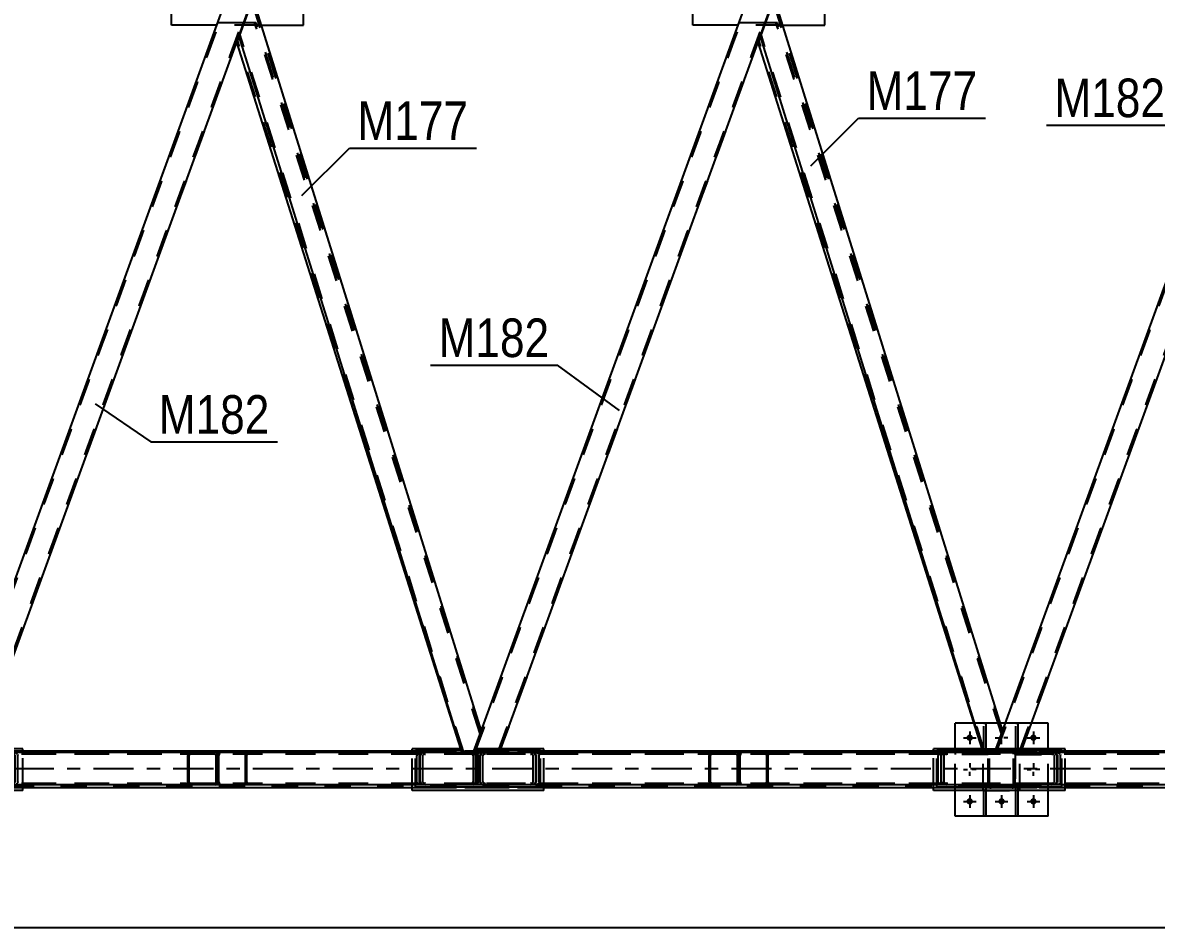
# Model space of a CAD drawing. Header units: millimetres. Extents: x -853 to 336, y -866 to -25.
# Drawn here: x 23.5 to 107.6, y -125.8 to -58.6 of the extents above; entities that cross this region are included whole.
import ezdxf

# ---------------------------------------------------------------- set-up
doc = ezdxf.new("R2010")
doc.units = ezdxf.units.MM
doc.linetypes.add('DXK_LINE_DOT2', pattern=[3.9198, 1.9599, -1.9599])
doc.linetypes.add('DXK_LINE_DOT3', pattern=[5.9187, 2.979, -0.9799, 0.9799, -0.9799])
doc.styles.add('Arial Narrow', font='ARIALN.TTF', dxfattribs={"height": 0.2})

# ---------------------------------------------------------------- blocks, each defined once
blk = doc.blocks.new('Part-570393679-4789 - 4720')
at = {"color": 7, "linetype": 'DXK_LINE_DOT2'}
for p, q in [((99.615, -112.837), (97.16, -112.837)), ((97.16, -112.837), (97.16, -112.982)), ((97.16, -112.982), (99.615, -112.983)), ((97.433, -112.982), (97.433, -112.837)), ((99.615, -112.983), (99.615, -112.837))]:
    blk.add_line(p, q, dxfattribs=at)
blk = doc.blocks.new('Part-570393679-5512 - 4720')
at = {"color": 7, "linetype": 'DXK_LINE_DOT2'}
for p, q in [((76.646, -113.046), (76.661, -112.962)), ((76.646, -115.009), (76.646, -113.046)), ((76.661, -112.962), (76.704, -112.891)), ((76.704, -112.891), (76.769, -112.844)), ((76.753, -113.004), (76.746, -113.046)), ((76.746, -115.009), (76.746, -113.046)), ((76.775, -112.969), (76.753, -113.004)), ((76.769, -112.844), (76.845, -112.827)), ((76.807, -112.945), (76.775, -112.969)), ((76.845, -112.937), (76.807, -112.945)), ((95.166, -112.827), (76.845, -112.827)), ((95.166, -112.937), (76.845, -112.937)), ((78.631, -112.827), (78.707, -112.844)), ((78.669, -112.945), (78.631, -112.937)), ((78.702, -112.969), (78.669, -112.945)), ((78.723, -113.004), (78.702, -112.969)), ((78.707, -112.844), (78.772, -112.891)), ((78.731, -113.046), (78.723, -113.004)), ((78.731, -115.009), (78.731, -113.046)), ((78.772, -112.891), (78.815, -112.962)), ((78.815, -112.962), (78.83, -113.046)), ((78.83, -115.009), (78.83, -113.046)), ((91.74, -112.962), (91.71, -113.046)), ((91.71, -115.009), (91.71, -113.046)), ((91.909, -113.046), (91.924, -113.004)), ((91.909, -115.009), (91.909, -113.046)), ((92.107, -112.827), (91.955, -112.844)), ((92.031, -112.945), (92.107, -112.937)), ((95.166, -115.227), (95.166, -112.827)), ((76.661, -115.093), (76.646, -115.009)), ((76.704, -115.164), (76.661, -115.093)), ((76.769, -115.211), (76.704, -115.164)), ((76.746, -115.009), (76.753, -115.051)), ((76.753, -115.051), (76.775, -115.086)), ((76.845, -115.227), (76.769, -115.211)), ((76.775, -115.086), (76.807, -115.11)), ((76.807, -115.11), (76.845, -115.118)), ((95.166, -115.118), (76.845, -115.118)), ((95.166, -115.227), (76.845, -115.227)), ((78.631, -115.118), (78.669, -115.11)), ((78.707, -115.211), (78.631, -115.227)), ((78.669, -115.11), (78.702, -115.086)), ((78.702, -115.086), (78.723, -115.051)), ((78.772, -115.164), (78.707, -115.211)), ((78.723, -115.051), (78.731, -115.009)), ((78.815, -115.093), (78.772, -115.164)), ((78.83, -115.009), (78.815, -115.093)), ((91.71, -115.009), (91.74, -115.093)), ((91.924, -115.051), (91.909, -115.009)), ((91.955, -115.211), (92.107, -115.227)), ((92.107, -115.118), (92.031, -115.11))]:
    blk.add_line(p, q, dxfattribs=at)
for centre, radius, start, end in [((92.017, -113.21), 0.371, 99.51821, 138.06382), ((92.062, -113.128), 0.186, 99.51821, 138.06382), ((92.017, -114.845), 0.371, 221.93625, 260.48185), ((92.062, -114.927), 0.186, 221.93625, 260.48185)]:
    blk.add_arc(centre, radius, start, end, dxfattribs=at)
blk = doc.blocks.new('Part-570393679-4786 - 4720')
at = {"color": 7, "linetype": 'DXK_LINE_DOT2'}
for p, q in [((99.615, -115.201), (97.16, -115.201)), ((97.16, -115.201), (97.16, -115.346)), ((97.433, -115.346), (97.433, -115.201)), ((99.615, -115.346), (99.615, -115.201)), ((97.16, -115.346), (99.615, -115.346))]:
    blk.add_line(p, q, dxfattribs=at)
blk = doc.blocks.new('Part-570393679-4792 - 4720')
at = {"color": 7, "linetype": 'DXK_LINE_DOT2'}
for p, q in [((97.218, -112.839), (97.218, -110.637)), ((97.218, -110.637), (97.363, -110.637)), ((97.363, -110.637), (97.363, -112.839)), ((97.218, -112.566), (97.363, -112.566)), ((97.363, -112.839), (97.218, -112.839))]:
    blk.add_line(p, q, dxfattribs=at)
blk = doc.blocks.new('Part-570393679-4807 - 4720')
at = {"color": 2, "linetype": 'Continuous'}
for p, q in [((280.318, -112.827), (-39.564, -112.828)), ((280.318, -115.227), (-39.564, -115.228))]:
    blk.add_line(p, q, dxfattribs=at)
at = {"color": 7, "linetype": 'DXK_LINE_DOT2'}
for p, q in [((280.318, -112.936), (-39.564, -112.937)), ((280.318, -115.118), (-39.564, -115.119))]:
    blk.add_line(p, q, dxfattribs=at)
at = {"color": 7, "linetype": 'DXK_LINE_DOT3'}
blk.add_line((280.318, -114.027), (-39.564, -114.028), dxfattribs=at)
blk = doc.blocks.new('Part-570393679-4881 - 4720')
at = {"color": 7, "linetype": 'DXK_LINE_DOT2'}
for p, q in [((57.072, -112.828), (77.127, -57.727)), ((58.775, -112.828), (78.829, -57.727)), ((78.242, -59.66), (78.946, -57.727)), ((56.956, -112.828), (57.53, -111.25)), ((56.956, -112.828), (58.891, -112.828))]:
    blk.add_line(p, q, dxfattribs=at)
at = {"color": 2, "linetype": 'Continuous'}
for p, q in [((57.53, -111.25), (77.011, -57.727)), ((78.946, -57.727), (77.011, -57.727)), ((58.891, -112.828), (78.242, -59.66))]:
    blk.add_line(p, q, dxfattribs=at)
blk = doc.blocks.new('Part-570393679-5483 - 4720')
at = {"color": 7, "linetype": 'DXK_LINE_DOT2'}
for p, q in [((134.129, -112.827), (97.166, -112.827)), ((97.166, -112.827), (97.166, -115.227)), ((134.129, -112.937), (97.166, -112.937)), ((100.035, -112.844), (99.883, -112.827)), ((99.883, -112.937), (99.959, -112.945)), ((100.066, -113.004), (100.081, -113.046)), ((100.081, -115.009), (100.081, -113.046)), ((100.28, -113.046), (100.25, -112.962)), ((100.28, -115.009), (100.28, -113.046)), ((130.159, -113.046), (130.189, -112.962)), ((130.159, -115.009), (130.159, -113.046)), ((130.373, -113.004), (130.358, -113.046)), ((130.358, -115.009), (130.358, -113.046)), ((130.404, -112.844), (130.556, -112.827)), ((130.556, -112.937), (130.48, -112.945)), ((134.129, -112.827), (134.281, -112.844)), ((134.205, -112.945), (134.129, -112.937)), ((134.328, -113.046), (134.313, -113.004)), ((134.328, -113.046), (134.328, -115.009)), ((134.496, -112.962), (134.526, -113.046)), ((134.526, -115.009), (134.526, -113.046)), ((134.129, -115.118), (97.166, -115.118)), ((134.129, -115.227), (97.166, -115.227)), ((99.959, -115.11), (99.883, -115.118)), ((99.883, -115.227), (100.035, -115.211)), ((100.081, -115.009), (100.066, -115.051)), ((100.25, -115.093), (100.28, -115.009)), ((130.189, -115.093), (130.159, -115.009)), ((130.358, -115.009), (130.373, -115.051)), ((130.556, -115.227), (130.404, -115.211)), ((130.48, -115.11), (130.556, -115.118)), ((134.129, -115.118), (134.205, -115.11)), ((134.281, -115.211), (134.129, -115.227)), ((134.313, -115.051), (134.328, -115.009)), ((134.526, -115.009), (134.496, -115.093))]:
    blk.add_line(p, q, dxfattribs=at)
for centre, radius, start, end in [((99.928, -113.128), 0.186, 41.93625, 80.48185), ((99.973, -113.21), 0.371, 41.93625, 80.48185), ((130.466, -113.21), 0.371, 99.51821, 138.06382), ((130.511, -113.128), 0.186, 99.51821, 138.06382), ((134.175, -113.128), 0.186, 41.93625, 80.48185), ((134.22, -113.21), 0.371, 41.93625, 80.48185), ((99.928, -114.927), 0.186, 279.51821, 318.06382), ((99.973, -114.845), 0.371, 279.51821, 318.06382), ((130.466, -114.845), 0.371, 221.93625, 260.48185), ((130.511, -114.927), 0.186, 221.93625, 260.48185), ((134.175, -114.927), 0.186, 279.51821, 318.06382), ((134.22, -114.845), 0.371, 279.51821, 318.06382)]:
    blk.add_arc(centre, radius, start, end, dxfattribs=at)
blk = doc.blocks.new('Part-570393679-4777 - 4720')
at = {"color": 2, "linetype": 'Continuous'}
for p, q in [((94.111, -110.637), (92.706, -110.637)), ((92.706, -112.546), (92.706, -110.637)), ((96.45, -110.637), (96.036, -110.637)), ((99.615, -110.637), (98.385, -110.637)), ((99.615, -112.546), (99.615, -110.637)), ((92.706, -117.546), (92.706, -115.637)), ((99.615, -117.546), (99.615, -115.637)), ((99.615, -117.546), (92.706, -117.546))]:
    blk.add_line(p, q, dxfattribs=at)
at = {"color": 7, "linetype": 'DXK_LINE_DOT2'}
for p, q in [((96.036, -110.637), (94.111, -110.637)), ((98.385, -110.637), (96.45, -110.637)), ((92.706, -115.637), (92.706, -112.546)), ((99.615, -115.637), (99.615, -112.546))]:
    blk.add_line(p, q, dxfattribs=at)
blk = doc.blocks.new('Part-570393679-4780 - 4720')
at = {"color": 7, "linetype": 'DXK_LINE_DOT2'}
for p, q in [((95.16, -115.201), (92.706, -115.201)), ((92.706, -115.201), (92.706, -115.346)), ((94.887, -115.346), (94.887, -115.201)), ((95.16, -115.346), (95.16, -115.201)), ((95.16, -115.346), (92.706, -115.346))]:
    blk.add_line(p, q, dxfattribs=at)
blk = doc.blocks.new('Part-570393679-4783 - 4720')
at = {"color": 7, "linetype": 'DXK_LINE_DOT2'}
for p, q in [((95.16, -112.837), (92.706, -112.837)), ((92.706, -112.837), (92.706, -112.983)), ((95.16, -112.983), (92.706, -112.983)), ((94.887, -112.983), (94.887, -112.837)), ((95.16, -112.983), (95.16, -112.837))]:
    blk.add_line(p, q, dxfattribs=at)
blk = doc.blocks.new('Part-570393679-4802 - 4720')
at = {"color": 7, "linetype": 'DXK_LINE_DOT2'}
for p, q in [((279.125, -112.728), (-24.025, -112.728)), ((62.194, -112.728), (52.401, -112.728)), ((100.892, -112.728), (91.098, -112.728)), ((279.125, -112.837), (-37.523, -112.837)), ((279.125, -115.346), (-37.523, -115.346)), ((279.125, -115.455), (-24.025, -115.455)), ((23.497, -115.455), (13.704, -115.455)), ((62.194, -115.455), (52.401, -115.455)), ((100.892, -115.455), (91.098, -115.455))]:
    blk.add_line(p, q, dxfattribs=at)
at = {"color": 2, "linetype": 'Continuous'}
for p, q in [((52.401, -112.728), (23.497, -112.728)), ((91.098, -112.728), (62.194, -112.728)), ((129.796, -112.728), (100.892, -112.728)), ((52.401, -115.455), (23.497, -115.455)), ((91.098, -115.455), (62.194, -115.455)), ((129.796, -115.455), (100.892, -115.455))]:
    blk.add_line(p, q, dxfattribs=at)
blk = doc.blocks.new('Part-570393679-4932 - 4720')
at = {"color": 2, "linetype": 'Continuous'}
for p, q in [((56.03, -112.546), (52.401, -112.546)), ((52.401, -112.828), (52.401, -112.546)), ((62.194, -112.546), (58.993, -112.546)), ((62.194, -112.828), (62.194, -112.546)), ((52.401, -115.637), (52.401, -115.228)), ((62.194, -115.637), (62.194, -115.228)), ((62.194, -115.637), (52.401, -115.637))]:
    blk.add_line(p, q, dxfattribs=at)
at = {"color": 7, "linetype": 'DXK_LINE_DOT2'}
for p, q in [((58.993, -112.546), (56.03, -112.546)), ((52.401, -115.228), (52.401, -112.828)), ((62.194, -115.211), (62.194, -112.828)), ((62.194, -115.228), (62.194, -115.211)), ((62.194, -115.228), (62.194, -115.211))]:
    blk.add_line(p, q, dxfattribs=at)
blk = doc.blocks.new('Bolt-570393679-5165 - 4720')
at = {"linetype": 'Continuous'}
for points in [[(94.033, -111.728, -1), (93.56, -111.728, -1)], [(98.76, -111.728, -1), (98.287, -111.728, -1)], [(94.033, -116.455, -1), (93.56, -116.455, -1)], [(96.397, -116.455, -1), (95.924, -116.455, -1)], [(98.76, -116.455, -1), (98.287, -116.455, -1)]]:
    blk.add_hatch(color=1, dxfattribs=at).paths.add_polyline_path(points)
at = {"color": 1, "linetype": 'Continuous'}
for p, q in [((93.324, -111.728), (94.269, -111.728)), ((93.797, -111.255), (93.797, -112.201)), ((95.687, -111.728), (96.002, -111.728)), ((96.16, -111.255), (96.16, -111.57)), ((96.16, -112.201), (96.16, -111.886)), ((96.633, -111.728), (96.318, -111.728)), ((98.051, -111.728), (98.997, -111.728)), ((98.524, -111.255), (98.524, -112.201)), ((93.324, -114.092), (93.639, -114.092)), ((93.797, -113.619), (93.797, -113.934)), ((93.797, -114.564), (93.797, -114.249)), ((94.269, -114.092), (93.954, -114.092)), ((98.051, -114.092), (98.366, -114.092)), ((98.524, -113.619), (98.524, -113.934)), ((98.524, -114.564), (98.524, -114.249)), ((98.997, -114.092), (98.682, -114.092)), ((93.797, -115.982), (93.797, -116.928)), ((96.16, -115.982), (96.16, -116.928)), ((98.524, -115.982), (98.524, -116.928)), ((93.324, -116.455), (94.269, -116.455)), ((95.687, -116.455), (96.633, -116.455)), ((98.051, -116.455), (98.997, -116.455))]:
    blk.add_line(p, q, dxfattribs=at)
blk = doc.blocks.new('Part-570393679-4815 - 4720')
at = {"color": 7, "linetype": 'DXK_LINE_DOT2'}
for p, q in [((94.854, -112.839), (94.854, -110.637)), ((94.854, -110.637), (95, -110.637)), ((95, -110.637), (94.999, -112.839)), ((94.854, -112.566), (94.999, -112.566)), ((94.999, -112.839), (94.854, -112.839))]:
    blk.add_line(p, q, dxfattribs=at)
blk = doc.blocks.new('Part-570393679-4821 - 4720')
at = {"color": 7, "linetype": 'DXK_LINE_DOT2'}
for p, q in [((94.854, -115.637), (94.854, -115.348)), ((94.854, -115.348), (95, -115.348)), ((94.854, -115.621), (95, -115.621)), ((95, -115.348), (95, -115.637))]:
    blk.add_line(p, q, dxfattribs=at)
at = {"color": 2, "linetype": 'Continuous'}
for p, q in [((94.854, -117.546), (94.854, -115.637)), ((95, -115.637), (95, -117.546)), ((95, -117.546), (94.854, -117.546))]:
    blk.add_line(p, q, dxfattribs=at)
blk = doc.blocks.new('Part-570393679-4845 - 4720')
at = {"color": 2, "linetype": 'Continuous'}
for p, q in [((56.061, -112.646), (52.649, -112.646)), ((52.649, -112.828), (52.649, -112.646)), ((61.946, -112.646), (58.957, -112.646)), ((61.946, -112.828), (61.946, -112.646)), ((52.649, -115.409), (52.649, -115.228)), ((61.946, -115.409), (61.946, -115.228)), ((61.946, -115.409), (52.649, -115.409))]:
    blk.add_line(p, q, dxfattribs=at)
at = {"color": 7, "linetype": 'DXK_LINE_DOT2'}
for p, q in [((58.957, -112.646), (56.061, -112.646)), ((52.649, -115.228), (52.649, -112.828)), ((61.946, -115.228), (61.946, -112.828))]:
    blk.add_line(p, q, dxfattribs=at)
blk = doc.blocks.new('Part-570393679-4976 - 4720')
at = {"color": 2, "linetype": 'Continuous'}
for p, q in [((94.727, -112.546), (91.098, -112.546)), ((91.098, -112.828), (91.098, -112.546)), ((100.892, -112.546), (97.691, -112.546)), ((100.892, -112.828), (100.892, -112.546)), ((91.098, -115.637), (91.098, -115.227)), ((100.892, -115.637), (100.892, -115.227)), ((100.892, -115.637), (91.098, -115.637))]:
    blk.add_line(p, q, dxfattribs=at)
at = {"color": 7, "linetype": 'DXK_LINE_DOT2'}
for p, q in [((97.691, -112.546), (94.727, -112.546)), ((91.098, -115.211), (91.098, -112.828)), ((100.892, -115.227), (100.892, -112.828)), ((91.098, -115.227), (91.098, -115.211)), ((91.098, -115.227), (91.098, -115.211))]:
    blk.add_line(p, q, dxfattribs=at)
blk = doc.blocks.new('Part-570393679-4863 - 4720')
at = {"color": 7, "linetype": 'DXK_LINE_DOT2'}
for p, q in [((95.378, -112.728), (95.295, -112.745)), ((95.295, -112.745), (95.378, -112.728)), ((96.942, -112.728), (95.378, -112.728)), ((97.026, -112.745), (96.942, -112.728)), ((96.942, -112.728), (97.026, -112.745)), ((95.177, -112.863), (95.16, -112.946)), ((95.16, -112.946), (95.177, -112.863)), ((95.16, -115.237), (95.16, -112.946)), ((95.278, -112.904), (95.269, -112.946)), ((95.269, -115.237), (95.269, -112.946)), ((95.301, -112.869), (95.278, -112.904)), ((95.337, -112.845), (95.301, -112.869)), ((95.378, -112.837), (95.337, -112.845)), ((96.942, -112.837), (95.378, -112.837)), ((96.984, -112.845), (96.942, -112.837)), ((97.019, -112.869), (96.984, -112.845)), ((97.043, -112.904), (97.019, -112.869)), ((97.051, -112.946), (97.043, -112.904)), ((97.051, -115.237), (97.051, -112.946)), ((97.16, -112.946), (97.144, -112.863)), ((97.144, -112.863), (97.16, -112.946)), ((97.16, -115.237), (97.16, -112.946)), ((95.16, -115.237), (95.177, -115.321)), ((95.177, -115.321), (95.16, -115.237)), ((95.269, -115.237), (95.278, -115.279)), ((95.278, -115.279), (95.301, -115.314)), ((97.019, -115.314), (97.043, -115.279)), ((97.043, -115.279), (97.051, -115.237)), ((97.144, -115.321), (97.16, -115.237)), ((97.16, -115.237), (97.144, -115.321)), ((95.295, -115.439), (95.378, -115.455)), ((95.378, -115.455), (95.295, -115.439)), ((95.301, -115.314), (95.337, -115.338)), ((95.337, -115.338), (95.378, -115.346)), ((96.942, -115.346), (95.378, -115.346)), ((96.942, -115.455), (95.378, -115.455)), ((96.942, -115.346), (96.984, -115.338)), ((96.942, -115.455), (97.026, -115.439)), ((97.026, -115.439), (96.942, -115.455)), ((96.984, -115.338), (97.019, -115.314))]:
    blk.add_line(p, q, dxfattribs=at)
at = {"color": 7, "linetype": 'DXK_LINE_DOT3'}
blk.add_line((96.16, -114.092), (96.16, -114.092), dxfattribs=at)
at = {"color": 7, "linetype": 'DXK_LINE_DOT2'}
for centre, start, end in [((95.378, -112.946), 112.50004, 157.50004), ((95.378, -112.946), 112.50004, 157.50004), ((96.942, -112.946), 22.50004, 67.50004), ((96.942, -112.946), 22.50004, 67.50004), ((95.378, -115.237), 202.50004, 247.50004), ((95.378, -115.237), 202.50004, 247.50004), ((96.942, -115.237), 292.50004, 337.50004), ((96.942, -115.237), 292.50004, 337.50004)]:
    blk.add_arc(centre, 0.218, start, end, dxfattribs=at)
blk = doc.blocks.new('Part-570393679-4929 - 4720')
at = {"color": 2, "linetype": 'Continuous'}
for p, q in [((17.332, -112.546), (13.704, -112.546)), ((13.704, -112.828), (13.704, -112.546)), ((23.497, -112.546), (20.296, -112.546)), ((23.497, -112.828), (23.497, -112.546)), ((13.704, -115.637), (13.704, -115.228)), ((23.497, -115.637), (23.497, -115.228)), ((23.497, -115.637), (13.704, -115.637))]:
    blk.add_line(p, q, dxfattribs=at)
at = {"color": 7, "linetype": 'DXK_LINE_DOT2'}
for p, q in [((20.296, -112.546), (17.332, -112.546)), ((13.704, -115.228), (13.704, -112.828)), ((23.497, -115.211), (23.497, -112.828)), ((23.497, -115.228), (23.497, -115.211)), ((23.497, -115.228), (23.497, -115.211))]:
    blk.add_line(p, q, dxfattribs=at)
blk = doc.blocks.new('Part-570393679-4940 - 4720')
at = {"color": 7, "linetype": 'DXK_LINE_DOT2'}
for p, q in [((95.769, -112.828), (115.824, -57.727)), ((97.472, -112.828), (117.527, -57.727)), ((116.94, -59.66), (117.643, -57.727)), ((95.653, -112.828), (96.228, -111.25)), ((95.653, -112.828), (97.588, -112.828))]:
    blk.add_line(p, q, dxfattribs=at)
at = {"color": 2, "linetype": 'Continuous'}
for p, q in [((96.228, -111.25), (115.708, -57.727)), ((117.643, -57.727), (115.708, -57.727)), ((97.588, -112.828), (116.94, -59.66))]:
    blk.add_line(p, q, dxfattribs=at)
blk = doc.blocks.new('Part-570393679-4967 - 4720')
at = {"color": 7, "linetype": 'DXK_LINE_DOT2'}
for p, q in [((57.108, -112.728), (76.795, -58.637)), ((58.811, -112.728), (78.498, -58.637)), ((58.927, -112.728), (78.614, -58.637)), ((76.613, -58.819), (76.679, -58.637)), ((78.614, -58.637), (76.679, -58.637)), ((56.992, -112.728), (57.53, -111.25)), ((56.992, -112.728), (58.927, -112.728))]:
    blk.add_line(p, q, dxfattribs=at)
at = {"color": 2, "linetype": 'Continuous'}
blk.add_line((57.53, -111.25), (76.613, -58.819), dxfattribs=at)
blk = doc.blocks.new('Part-570393679-4991 - 4720')
at = {"color": 7, "linetype": 'DXK_LINE_DOT2'}
for p, q in [((97.218, -115.637), (97.218, -115.348)), ((97.218, -115.348), (97.363, -115.348)), ((97.218, -115.621), (97.363, -115.621)), ((97.363, -115.348), (97.363, -115.637))]:
    blk.add_line(p, q, dxfattribs=at)
at = {"color": 2, "linetype": 'Continuous'}
for p, q in [((97.218, -117.546), (97.218, -115.637)), ((97.363, -115.637), (97.363, -117.546)), ((97.363, -117.546), (97.218, -117.546))]:
    blk.add_line(p, q, dxfattribs=at)
blk = doc.blocks.new('Part-570393679-4995 - 4720')
at = {"color": 7, "linetype": 'DXK_LINE_DOT2'}
for p, q in [((39.917, -58.637), (39.387, -60.094)), ((40.832, -58.637), (39.917, -58.637)), ((57.461, -111.439), (40.717, -58.637)), ((57.522, -111.271), (40.832, -58.637)), ((39.387, -60.094), (39.387, -60.095)), ((39.387, -60.095), (39.387, -60.094)), ((56.191, -112.728), (39.448, -59.926)), ((56.992, -112.728), (57.522, -111.271)), ((56.077, -112.728), (56.019, -112.546)), ((56.077, -112.728), (56.992, -112.728))]:
    blk.add_line(p, q, dxfattribs=at)
at = {"color": 2, "linetype": 'Continuous'}
blk.add_line((56.019, -112.546), (39.387, -60.095), dxfattribs=at)
blk = doc.blocks.new('Part-570393679-5004 - 4720')
at = {"color": 2, "linetype": 'Continuous'}
for p, q in [((78.946, -57.727), (78.278, -59.561)), ((78.946, -57.727), (79.545, -57.727)), ((79.545, -57.727), (96.228, -111.25)), ((78.242, -59.66), (78.278, -59.561)), ((78.242, -59.66), (94.815, -112.828)), ((95.653, -112.828), (96.228, -111.25))]:
    blk.add_line(p, q, dxfattribs=at)
at = {"color": 7, "linetype": 'DXK_LINE_DOT2'}
for p, q in [((96.166, -111.419), (79.43, -57.727)), ((78.278, -59.561), (78.252, -59.634)), ((78.304, -59.49), (78.365, -59.321)), ((94.929, -112.828), (78.304, -59.49)), ((94.815, -112.828), (95.653, -112.828))]:
    blk.add_line(p, q, dxfattribs=at)
blk = doc.blocks.new('Part-570393679-5042 - 4720')
at = {"color": 7, "linetype": 'DXK_LINE_DOT2'}
for p, q in [((95.805, -112.728), (115.493, -58.637)), ((97.508, -112.728), (117.196, -58.637)), ((97.624, -112.728), (117.312, -58.637)), ((115.311, -58.819), (115.377, -58.637)), ((117.312, -58.637), (115.377, -58.637)), ((95.689, -112.728), (96.227, -111.25)), ((95.689, -112.728), (97.624, -112.728))]:
    blk.add_line(p, q, dxfattribs=at)
at = {"color": 2, "linetype": 'Continuous'}
blk.add_line((96.227, -111.25), (115.311, -58.819), dxfattribs=at)
blk = doc.blocks.new('Part-570393679-5072 - 4720')
at = {"color": 2, "linetype": 'Continuous'}
for p, q in [((40.248, -57.728), (39.581, -59.561)), ((40.248, -57.728), (40.847, -57.728)), ((40.847, -57.728), (57.53, -111.25)), ((39.545, -59.66), (39.581, -59.561)), ((39.545, -59.66), (56.117, -112.828)), ((56.956, -112.828), (57.53, -111.25))]:
    blk.add_line(p, q, dxfattribs=at)
at = {"color": 7, "linetype": 'DXK_LINE_DOT2'}
for p, q in [((57.469, -111.419), (40.733, -57.728)), ((39.581, -59.561), (39.554, -59.634)), ((39.607, -59.491), (39.668, -59.321)), ((56.232, -112.828), (39.607, -59.491)), ((56.117, -112.828), (56.956, -112.828))]:
    blk.add_line(p, q, dxfattribs=at)
blk = doc.blocks.new('Part-570393679-5563 - 4720')
at = {"color": 7, "linetype": 'DXK_LINE_DOT2'}
for p, q in [((95.384, -112.728), (95.3, -112.745)), ((95.3, -112.745), (95.384, -112.728)), ((96.947, -112.728), (95.384, -112.728)), ((97.031, -112.745), (96.947, -112.728)), ((96.947, -112.728), (97.031, -112.745)), ((95.176, -112.891), (95.166, -112.946)), ((95.166, -112.946), (95.176, -112.891)), ((95.166, -115.237), (95.166, -112.946)), ((95.182, -112.863), (95.176, -112.891)), ((95.176, -112.891), (95.182, -112.863)), ((95.283, -112.904), (95.275, -112.946)), ((95.275, -115.237), (95.275, -112.946)), ((95.307, -112.869), (95.283, -112.904)), ((95.342, -112.845), (95.307, -112.869)), ((95.384, -112.837), (95.342, -112.845)), ((96.947, -112.837), (95.384, -112.837)), ((96.989, -112.845), (96.947, -112.837)), ((97.025, -112.869), (96.989, -112.845)), ((97.048, -112.904), (97.025, -112.869)), ((97.056, -112.946), (97.048, -112.904)), ((97.056, -115.237), (97.056, -112.946)), ((97.155, -112.891), (97.149, -112.863)), ((97.149, -112.863), (97.155, -112.891)), ((97.166, -112.946), (97.155, -112.891)), ((97.155, -112.891), (97.166, -112.946)), ((97.166, -115.237), (97.166, -112.946)), ((95.166, -115.237), (95.182, -115.321)), ((95.182, -115.321), (95.166, -115.237)), ((95.275, -115.237), (95.283, -115.279)), ((95.283, -115.279), (95.307, -115.314)), ((97.025, -115.314), (97.048, -115.279)), ((97.048, -115.279), (97.056, -115.237)), ((97.149, -115.321), (97.166, -115.237)), ((97.166, -115.237), (97.149, -115.321)), ((95.384, -115.455), (95.3, -115.439)), ((95.307, -115.314), (95.342, -115.338)), ((95.342, -115.338), (95.384, -115.346)), ((96.947, -115.346), (95.384, -115.346)), ((96.947, -115.346), (96.989, -115.338)), ((97.031, -115.439), (96.947, -115.455)), ((96.989, -115.338), (97.025, -115.314))]:
    blk.add_line(p, q, dxfattribs=at)
at = {"color": 2, "linetype": 'Continuous'}
for p, q in [((95.3, -115.439), (95.384, -115.455)), ((96.947, -115.455), (95.384, -115.455)), ((96.947, -115.455), (97.031, -115.439))]:
    blk.add_line(p, q, dxfattribs=at)
at = {"color": 7, "linetype": 'DXK_LINE_DOT2'}
for centre, start, end in [((95.384, -112.946), 112.50004, 157.50004), ((95.384, -112.946), 112.50004, 157.50004), ((96.947, -112.946), 22.50004, 67.50004), ((96.947, -112.946), 22.50004, 67.50004), ((95.384, -115.237), 202.50004, 233.46482), ((95.384, -115.237), 202.50004, 247.50004), ((96.947, -115.237), 292.50004, 337.50004), ((96.947, -115.237), 306.53513, 337.50004)]:
    blk.add_arc(centre, 0.218, start, end, dxfattribs=at)
at = {"color": 2, "linetype": 'Continuous'}
for centre, start, end in [((95.384, -115.237), 233.46482, 247.50004), ((96.947, -115.237), 292.50004, 306.53513)]:
    blk.add_arc(centre, 0.218, start, end, dxfattribs=at)
blk = doc.blocks.new('Part-570393679-5332 - 4720')
at = {"color": 2, "linetype": 'Continuous'}
for p, q in [((35.24, -55.728), (34.549, -55.728)), ((34.549, -55.909), (34.549, -55.728)), ((44.343, -55.728), (43.652, -55.728)), ((44.343, -55.909), (44.343, -55.728)), ((34.549, -58.819), (34.549, -58.31)), ((37.916, -58.819), (34.549, -58.819)), ((41.187, -58.819), (44.343, -58.819)), ((44.343, -58.819), (44.343, -58.31))]:
    blk.add_line(p, q, dxfattribs=at)
at = {"color": 7, "linetype": 'DXK_LINE_DOT2'}
for p, q in [((34.549, -58.31), (34.549, -55.909)), ((43.652, -55.728), (35.24, -55.728)), ((44.343, -58.31), (44.343, -55.909)), ((41.187, -58.819), (37.916, -58.819))]:
    blk.add_line(p, q, dxfattribs=at)
blk = doc.blocks.new('Part-570393679-5357 - 4720')
at = {"color": 7, "linetype": 'DXK_LINE_DOT2'}
for p, q in [((94.797, -115.637), (94.797, -112.546)), ((94.797, -112.546), (97.524, -112.546)), ((97.524, -115.637), (97.524, -112.546)), ((94.797, -115.637), (97.524, -115.637))]:
    blk.add_line(p, q, dxfattribs=at)
blk = doc.blocks.new('Part-570393679-5488 - 4720')
at = {"color": 7, "linetype": 'DXK_LINE_DOT2'}
for p, q in [((18.375, -112.828), (38.429, -57.728)), ((20.077, -112.828), (40.132, -57.728)), ((39.545, -59.66), (40.248, -57.728)), ((18.259, -112.828), (18.833, -111.25)), ((18.259, -112.828), (20.193, -112.828))]:
    blk.add_line(p, q, dxfattribs=at)
at = {"color": 2, "linetype": 'Continuous'}
for p, q in [((18.833, -111.25), (38.313, -57.728)), ((40.248, -57.728), (38.313, -57.728)), ((20.193, -112.828), (39.545, -59.66))]:
    blk.add_line(p, q, dxfattribs=at)
blk = doc.blocks.new('Part-570393679-5429 - 4720')
at = {"color": 2, "linetype": 'Continuous'}
for p, q in [((94.758, -112.646), (91.347, -112.646)), ((91.347, -112.828), (91.347, -112.646)), ((100.643, -112.646), (97.654, -112.646)), ((100.643, -112.828), (100.643, -112.646)), ((91.347, -115.409), (91.347, -115.228)), ((100.643, -115.409), (100.643, -115.228)), ((100.643, -115.409), (91.347, -115.409))]:
    blk.add_line(p, q, dxfattribs=at)
at = {"color": 7, "linetype": 'DXK_LINE_DOT2'}
for p, q in [((97.654, -112.646), (94.758, -112.646)), ((91.347, -115.228), (91.347, -112.828)), ((100.643, -115.228), (100.643, -112.828))]:
    blk.add_line(p, q, dxfattribs=at)
blk = doc.blocks.new('Part-570393679-5479 - 4720')
at = {"color": 7, "linetype": 'DXK_LINE_DOT2'}
for p, q in [((57.245, -112.962), (57.215, -113.046)), ((57.215, -115.009), (57.215, -113.046)), ((57.414, -113.046), (57.429, -113.004)), ((57.414, -115.009), (57.414, -113.046)), ((57.612, -112.828), (57.46, -112.844)), ((57.536, -112.945), (57.612, -112.937)), ((95.166, -112.827), (57.612, -112.828)), ((95.166, -112.937), (57.612, -112.937)), ((61.337, -112.844), (61.185, -112.828)), ((61.185, -112.937), (61.261, -112.945)), ((61.369, -113.004), (61.384, -113.046)), ((61.384, -115.009), (61.384, -113.046)), ((61.582, -113.046), (61.552, -112.962)), ((61.582, -115.009), (61.582, -113.046)), ((91.462, -113.046), (91.492, -112.962)), ((91.462, -115.009), (91.462, -113.046)), ((91.676, -113.004), (91.66, -113.046)), ((91.66, -113.046), (91.66, -115.009)), ((91.707, -112.844), (91.859, -112.827)), ((91.859, -112.937), (91.783, -112.945)), ((95.166, -115.227), (95.166, -112.827)), ((57.215, -115.009), (57.245, -115.093)), ((57.429, -115.051), (57.414, -115.009)), ((57.46, -115.211), (57.612, -115.228)), ((57.612, -115.118), (57.536, -115.11)), ((95.166, -115.118), (57.612, -115.118)), ((95.166, -115.227), (57.612, -115.228)), ((61.261, -115.11), (61.185, -115.118)), ((61.185, -115.228), (61.337, -115.211)), ((61.384, -115.009), (61.369, -115.051)), ((61.552, -115.093), (61.582, -115.009)), ((91.492, -115.093), (91.462, -115.009)), ((91.66, -115.009), (91.676, -115.051)), ((91.859, -115.227), (91.707, -115.211)), ((91.783, -115.11), (91.859, -115.118))]:
    blk.add_line(p, q, dxfattribs=at)
for centre, radius, start, end in [((57.522, -113.21), 0.371, 99.51821, 138.06382), ((57.567, -113.128), 0.186, 99.51821, 138.06382), ((61.231, -113.128), 0.186, 41.93625, 80.48185), ((61.276, -113.21), 0.371, 41.93625, 80.48185), ((91.768, -113.21), 0.371, 99.51821, 138.06382), ((91.814, -113.128), 0.186, 99.51821, 138.06382), ((57.522, -114.845), 0.371, 221.93625, 260.48185), ((57.567, -114.927), 0.186, 221.93625, 260.48185), ((61.231, -114.927), 0.186, 279.51821, 318.06382), ((61.276, -114.845), 0.371, 279.51821, 318.06382), ((91.768, -114.845), 0.371, 221.93625, 260.48185), ((91.814, -114.927), 0.186, 221.93625, 260.48185)]:
    blk.add_arc(centre, radius, start, end, dxfattribs=at)
blk = doc.blocks.new('Part-570393679-5524 - 4720')
at = {"color": 7, "linetype": 'DXK_LINE_DOT2'}
for p, q in [((37.949, -113.046), (37.964, -112.962)), ((37.949, -115.009), (37.949, -113.046)), ((37.964, -112.962), (38.007, -112.891)), ((38.007, -112.891), (38.071, -112.844)), ((38.056, -113.004), (38.048, -113.046)), ((38.048, -115.009), (38.048, -113.046)), ((38.077, -112.969), (38.056, -113.004)), ((38.071, -112.844), (38.147, -112.828)), ((38.109, -112.945), (38.077, -112.969)), ((38.147, -112.937), (38.109, -112.945)), ((56.983, -112.828), (38.147, -112.828)), ((56.983, -112.937), (38.147, -112.937)), ((39.934, -112.828), (40.01, -112.844)), ((39.972, -112.945), (39.934, -112.937)), ((40.004, -112.969), (39.972, -112.945)), ((40.026, -113.004), (40.004, -112.969)), ((40.01, -112.844), (40.074, -112.891)), ((40.033, -113.046), (40.026, -113.004)), ((40.033, -115.009), (40.033, -113.046)), ((40.074, -112.891), (40.117, -112.962)), ((40.117, -112.962), (40.133, -113.046)), ((40.133, -115.009), (40.133, -113.046)), ((53.043, -112.962), (53.013, -113.046)), ((53.013, -115.009), (53.013, -113.046)), ((53.211, -113.046), (53.226, -113.004)), ((53.211, -115.009), (53.211, -113.046)), ((53.41, -112.828), (53.258, -112.844)), ((53.334, -112.945), (53.41, -112.937)), ((57.135, -112.844), (56.983, -112.828)), ((56.983, -112.937), (57.059, -112.945)), ((57.215, -112.874), (57.135, -112.844)), ((57.166, -113.004), (57.182, -113.046)), ((57.182, -115.009), (57.182, -113.046)), ((57.215, -115.181), (57.215, -112.874)), ((57.239, -112.891), (57.215, -112.874)), ((57.283, -112.962), (57.239, -112.891)), ((57.298, -113.046), (57.283, -112.962)), ((57.298, -115.009), (57.298, -113.046)), ((37.964, -115.093), (37.949, -115.009)), ((38.007, -115.164), (37.964, -115.093)), ((38.071, -115.211), (38.007, -115.164)), ((38.048, -115.009), (38.056, -115.051)), ((38.056, -115.051), (38.077, -115.087)), ((38.147, -115.228), (38.071, -115.211)), ((38.077, -115.087), (38.109, -115.11)), ((38.109, -115.11), (38.147, -115.118)), ((56.983, -115.118), (38.147, -115.118)), ((56.983, -115.228), (38.147, -115.228)), ((39.934, -115.118), (39.972, -115.11)), ((40.01, -115.211), (39.934, -115.228)), ((39.972, -115.11), (40.004, -115.087)), ((40.004, -115.087), (40.026, -115.051)), ((40.074, -115.164), (40.01, -115.211)), ((40.026, -115.051), (40.033, -115.009)), ((40.117, -115.093), (40.074, -115.164)), ((40.133, -115.009), (40.117, -115.093)), ((53.013, -115.009), (53.043, -115.093)), ((53.226, -115.051), (53.211, -115.009)), ((53.258, -115.211), (53.41, -115.228)), ((53.41, -115.118), (53.334, -115.11)), ((57.059, -115.11), (56.983, -115.118)), ((56.983, -115.228), (57.135, -115.211)), ((57.135, -115.211), (57.215, -115.181)), ((57.182, -115.009), (57.166, -115.051)), ((57.215, -115.181), (57.239, -115.164)), ((57.239, -115.164), (57.283, -115.093)), ((57.283, -115.093), (57.298, -115.009))]:
    blk.add_line(p, q, dxfattribs=at)
for centre, radius, start, end in [((53.319, -113.21), 0.371, 99.51821, 138.06382), ((53.365, -113.128), 0.186, 99.51821, 138.06382), ((57.028, -113.128), 0.186, 41.93625, 80.48185), ((53.319, -114.845), 0.371, 221.93625, 260.48185), ((53.365, -114.927), 0.186, 221.93625, 260.48185), ((57.028, -114.927), 0.186, 279.51821, 318.06382)]:
    blk.add_arc(centre, radius, start, end, dxfattribs=at)
blk = doc.blocks.new('Part-570393679-5530 - 4720')
at = {"color": 2, "linetype": 'Continuous'}
for p, q in [((73.937, -55.728), (73.246, -55.728)), ((73.246, -55.909), (73.246, -55.728)), ((83.04, -55.728), (82.349, -55.728)), ((83.04, -55.909), (83.04, -55.728)), ((73.246, -58.819), (73.246, -58.31)), ((76.614, -58.819), (73.246, -58.819)), ((79.885, -58.819), (83.04, -58.819)), ((83.04, -58.819), (83.04, -58.31))]:
    blk.add_line(p, q, dxfattribs=at)
at = {"color": 7, "linetype": 'DXK_LINE_DOT2'}
for p, q in [((73.246, -58.31), (73.246, -55.909)), ((82.349, -55.728), (73.937, -55.728)), ((83.04, -58.31), (83.04, -55.909)), ((79.885, -58.819), (76.614, -58.819))]:
    blk.add_line(p, q, dxfattribs=at)
blk = doc.blocks.new('Part-570393679-5569 - 4720')
at = {"color": 7, "linetype": 'DXK_LINE_DOT2'}
for p, q in [((57.464, -113.046), (57.494, -112.962)), ((57.464, -115.009), (57.464, -113.046)), ((57.677, -113.004), (57.662, -113.046)), ((57.662, -115.009), (57.662, -113.046)), ((57.709, -112.844), (57.861, -112.828)), ((57.861, -112.937), (57.785, -112.945)), ((76.448, -112.828), (57.861, -112.828)), ((76.448, -112.937), (57.861, -112.937)), ((61.434, -112.828), (61.586, -112.844)), ((61.51, -112.945), (61.434, -112.937)), ((61.632, -113.046), (61.617, -113.004)), ((61.632, -115.009), (61.632, -113.046)), ((61.801, -112.962), (61.831, -113.046)), ((61.831, -115.009), (61.831, -113.046)), ((74.478, -112.962), (74.463, -113.046)), ((74.463, -115.009), (74.463, -113.046)), ((74.521, -112.891), (74.478, -112.962)), ((74.585, -112.844), (74.521, -112.891)), ((74.562, -113.046), (74.57, -113.004)), ((74.562, -115.009), (74.562, -113.046)), ((74.57, -113.004), (74.591, -112.969)), ((74.661, -112.828), (74.585, -112.844)), ((74.591, -112.969), (74.623, -112.945)), ((74.623, -112.945), (74.661, -112.937)), ((76.524, -112.844), (76.448, -112.828)), ((76.448, -112.937), (76.486, -112.945)), ((76.486, -112.945), (76.518, -112.969)), ((76.518, -112.969), (76.54, -113.004)), ((76.588, -112.891), (76.524, -112.844)), ((76.54, -113.004), (76.547, -113.046)), ((76.547, -115.009), (76.547, -113.046)), ((76.631, -112.962), (76.588, -112.891)), ((76.646, -113.046), (76.631, -112.962)), ((76.646, -115.009), (76.646, -113.046)), ((57.479, -115.051), (57.464, -115.009)), ((57.494, -115.093), (57.479, -115.051)), ((57.662, -115.009), (57.677, -115.051)), ((57.861, -115.228), (57.709, -115.211)), ((57.785, -115.11), (57.861, -115.118)), ((76.448, -115.118), (57.861, -115.118)), ((76.448, -115.228), (57.861, -115.228)), ((61.434, -115.118), (61.51, -115.11)), ((61.586, -115.211), (61.434, -115.228)), ((61.617, -115.051), (61.632, -115.009)), ((61.831, -115.009), (61.801, -115.093)), ((74.463, -115.009), (74.478, -115.093)), ((74.478, -115.093), (74.521, -115.164)), ((74.521, -115.164), (74.585, -115.211)), ((74.57, -115.051), (74.562, -115.009)), ((74.591, -115.086), (74.57, -115.051)), ((74.585, -115.211), (74.661, -115.228)), ((74.623, -115.11), (74.591, -115.086)), ((74.661, -115.118), (74.623, -115.11)), ((76.486, -115.11), (76.448, -115.118)), ((76.448, -115.228), (76.524, -115.211)), ((76.518, -115.086), (76.486, -115.11)), ((76.54, -115.051), (76.518, -115.086)), ((76.524, -115.211), (76.588, -115.164)), ((76.547, -115.009), (76.54, -115.051)), ((76.588, -115.164), (76.631, -115.093)), ((76.631, -115.093), (76.646, -115.009))]:
    blk.add_line(p, q, dxfattribs=at)
for centre, radius, start, end in [((57.77, -113.21), 0.371, 99.51821, 138.06382), ((57.815, -113.128), 0.186, 99.51821, 138.06382), ((61.479, -113.128), 0.186, 41.93625, 80.48185), ((61.524, -113.21), 0.371, 41.93625, 80.48185), ((57.77, -114.845), 0.371, 221.93625, 260.48185), ((57.815, -114.927), 0.186, 221.93625, 260.48185), ((61.479, -114.927), 0.186, 279.51821, 318.06382), ((61.524, -114.845), 0.371, 279.51821, 318.06382)]:
    blk.add_arc(centre, radius, start, end, dxfattribs=at)
blk = doc.blocks.new('Part-570393679-5570 - 4720')
at = {"color": 7, "linetype": 'DXK_LINE_DOT2'}
for p, q in [((97.166, -115.227), (97.166, -112.827)), ((97.166, -112.827), (115.145, -112.827)), ((115.145, -112.937), (97.166, -112.937)), ((100.131, -112.827), (100.283, -112.844)), ((100.207, -112.945), (100.131, -112.937)), ((100.33, -113.046), (100.314, -113.004)), ((100.33, -115.009), (100.33, -113.046)), ((100.498, -112.962), (100.528, -113.046)), ((100.528, -115.009), (100.528, -113.046)), ((113.175, -112.962), (113.16, -113.046)), ((113.16, -115.009), (113.16, -113.046)), ((113.218, -112.891), (113.175, -112.962)), ((113.283, -112.844), (113.218, -112.891)), ((113.259, -113.046), (113.267, -113.004)), ((113.259, -115.009), (113.259, -113.046)), ((113.267, -113.004), (113.288, -112.969)), ((113.359, -112.827), (113.283, -112.844)), ((113.288, -112.969), (113.321, -112.945)), ((113.321, -112.945), (113.359, -112.937)), ((115.221, -112.844), (115.145, -112.827)), ((115.145, -112.937), (115.183, -112.945)), ((115.183, -112.945), (115.215, -112.969)), ((115.215, -112.969), (115.237, -113.004)), ((115.286, -112.891), (115.221, -112.844)), ((115.237, -113.004), (115.244, -113.046)), ((115.244, -115.009), (115.244, -113.046)), ((115.329, -112.962), (115.286, -112.891)), ((115.344, -113.046), (115.329, -112.962)), ((115.344, -115.009), (115.344, -113.046)), ((115.145, -115.118), (97.166, -115.118)), ((115.145, -115.227), (97.166, -115.227)), ((100.131, -115.118), (100.207, -115.11)), ((100.283, -115.211), (100.131, -115.227)), ((100.314, -115.051), (100.33, -115.009)), ((100.528, -115.009), (100.498, -115.093)), ((113.16, -115.009), (113.175, -115.093)), ((113.175, -115.093), (113.218, -115.164)), ((113.218, -115.164), (113.283, -115.211)), ((113.267, -115.051), (113.259, -115.009)), ((113.288, -115.086), (113.267, -115.051)), ((113.283, -115.211), (113.359, -115.227)), ((113.321, -115.11), (113.288, -115.086)), ((113.359, -115.118), (113.321, -115.11)), ((115.183, -115.11), (115.145, -115.118)), ((115.145, -115.227), (115.221, -115.211)), ((115.215, -115.086), (115.183, -115.11)), ((115.237, -115.051), (115.215, -115.086)), ((115.221, -115.211), (115.286, -115.164)), ((115.244, -115.009), (115.237, -115.051)), ((115.286, -115.164), (115.329, -115.093)), ((115.329, -115.093), (115.344, -115.009))]:
    blk.add_line(p, q, dxfattribs=at)
for centre, radius, start, end in [((100.176, -113.128), 0.186, 41.93625, 80.48185), ((100.222, -113.21), 0.371, 41.93625, 80.48185), ((100.176, -114.927), 0.186, 279.51821, 318.06382), ((100.222, -114.845), 0.371, 279.51821, 318.06382)]:
    blk.add_arc(centre, radius, start, end, dxfattribs=at)
blk = doc.blocks.new('Part-570393679-5628 - 4720')
at = {"color": 7, "linetype": 'DXK_LINE_DOT2'}
for p, q in [((19.771, -115.228), (19.771, -112.828)), ((19.771, -112.828), (37.75, -112.828)), ((37.75, -112.937), (19.771, -112.937)), ((22.736, -112.828), (22.888, -112.844)), ((22.812, -112.945), (22.736, -112.937)), ((22.935, -113.046), (22.92, -113.004)), ((22.935, -115.009), (22.935, -113.046)), ((23.103, -112.962), (23.133, -113.046)), ((23.133, -115.009), (23.133, -113.046)), ((35.78, -112.962), (35.765, -113.046)), ((35.765, -115.009), (35.765, -113.046)), ((35.823, -112.891), (35.78, -112.962)), ((35.888, -112.844), (35.823, -112.891)), ((35.865, -113.046), (35.872, -113.004)), ((35.865, -115.009), (35.865, -113.046)), ((35.872, -113.004), (35.894, -112.969)), ((35.964, -112.828), (35.888, -112.844)), ((35.894, -112.969), (35.926, -112.945)), ((35.926, -112.945), (35.964, -112.937)), ((37.826, -112.844), (37.75, -112.828)), ((37.75, -112.937), (37.788, -112.945)), ((37.788, -112.945), (37.821, -112.969)), ((37.821, -112.969), (37.842, -113.004)), ((37.891, -112.891), (37.826, -112.844)), ((37.842, -113.004), (37.85, -113.046)), ((37.85, -115.009), (37.85, -113.046)), ((37.934, -112.962), (37.891, -112.891)), ((37.949, -113.046), (37.934, -112.962)), ((37.949, -115.009), (37.949, -113.046)), ((37.75, -115.118), (19.771, -115.118)), ((37.75, -115.228), (19.771, -115.228)), ((22.736, -115.118), (22.812, -115.11)), ((22.888, -115.211), (22.736, -115.228)), ((22.92, -115.051), (22.935, -115.009)), ((23.133, -115.009), (23.103, -115.093)), ((35.765, -115.009), (35.78, -115.093)), ((35.78, -115.093), (35.823, -115.164)), ((35.823, -115.164), (35.888, -115.211)), ((35.872, -115.051), (35.865, -115.009)), ((35.894, -115.087), (35.872, -115.051)), ((35.888, -115.211), (35.964, -115.228)), ((35.926, -115.11), (35.894, -115.087)), ((35.964, -115.118), (35.926, -115.11)), ((37.788, -115.11), (37.75, -115.118)), ((37.75, -115.228), (37.826, -115.211)), ((37.821, -115.087), (37.788, -115.11)), ((37.842, -115.051), (37.821, -115.087)), ((37.826, -115.211), (37.891, -115.164)), ((37.85, -115.009), (37.842, -115.051)), ((37.891, -115.164), (37.934, -115.093)), ((37.934, -115.093), (37.949, -115.009))]:
    blk.add_line(p, q, dxfattribs=at)
for centre, radius, start, end in [((22.782, -113.128), 0.186, 41.93625, 80.48185), ((22.827, -113.21), 0.371, 41.93625, 80.48185), ((22.782, -114.927), 0.186, 279.51821, 318.06382), ((22.827, -114.845), 0.371, 279.51821, 318.06382)]:
    blk.add_arc(centre, radius, start, end, dxfattribs=at)
blk = doc.blocks.new('Part-570393679-5631 - 4720')
at = {"color": 7, "linetype": 'DXK_LINE_DOT2'}
for p, q in [((56.735, -112.828), (19.771, -112.828)), ((19.771, -112.828), (19.771, -115.228)), ((56.735, -112.937), (19.771, -112.937)), ((22.64, -112.844), (22.488, -112.828)), ((22.488, -112.937), (22.564, -112.945)), ((22.671, -113.004), (22.687, -113.046)), ((22.687, -115.009), (22.687, -113.046)), ((22.885, -113.046), (22.855, -112.962)), ((22.885, -115.009), (22.885, -113.046)), ((52.765, -113.046), (52.795, -112.962)), ((52.765, -115.009), (52.765, -113.046)), ((52.978, -113.004), (52.963, -113.046)), ((52.963, -115.009), (52.963, -113.046)), ((53.01, -112.844), (53.162, -112.828)), ((53.162, -112.937), (53.086, -112.945)), ((56.735, -112.828), (56.887, -112.844)), ((56.811, -112.945), (56.735, -112.937)), ((56.933, -113.046), (56.918, -113.004)), ((56.933, -113.046), (56.933, -115.009)), ((57.102, -112.962), (57.104, -112.969)), ((57.104, -112.969), (57.132, -113.046)), ((57.132, -115.009), (57.132, -113.046)), ((56.735, -115.118), (19.771, -115.118)), ((56.735, -115.228), (19.771, -115.228)), ((22.564, -115.11), (22.488, -115.118)), ((22.488, -115.228), (22.64, -115.211)), ((22.687, -115.009), (22.671, -115.051)), ((22.855, -115.093), (22.885, -115.009)), ((52.795, -115.093), (52.765, -115.009)), ((52.963, -115.009), (52.978, -115.051)), ((53.162, -115.228), (53.01, -115.211)), ((53.086, -115.11), (53.162, -115.118)), ((56.735, -115.118), (56.811, -115.11)), ((56.887, -115.211), (56.735, -115.228)), ((56.918, -115.051), (56.933, -115.009)), ((57.117, -115.051), (57.102, -115.093)), ((57.132, -115.009), (57.117, -115.051))]:
    blk.add_line(p, q, dxfattribs=at)
for centre, radius, start, end in [((22.533, -113.128), 0.186, 41.93625, 80.48185), ((22.579, -113.21), 0.371, 41.93625, 80.48185), ((53.071, -113.21), 0.371, 99.51821, 138.06382), ((53.116, -113.128), 0.186, 99.51821, 138.06382), ((56.78, -113.128), 0.186, 41.93625, 80.48185), ((56.825, -113.21), 0.371, 41.93625, 80.48185), ((22.533, -114.927), 0.186, 279.51821, 318.06382), ((22.579, -114.845), 0.371, 279.51821, 318.06382), ((53.071, -114.845), 0.371, 221.93625, 260.48185), ((53.116, -114.927), 0.186, 221.93625, 260.48185), ((56.78, -114.927), 0.186, 279.51821, 318.06382), ((56.825, -114.845), 0.371, 279.51821, 318.06382)]:
    blk.add_arc(centre, radius, start, end, dxfattribs=at)
blk = doc.blocks.new('Part-570393679-5643 - 4720')
at = {"color": 7, "linetype": 'DXK_LINE_DOT2'}
for p, q in [((78.614, -58.637), (78.084, -60.094)), ((79.529, -58.637), (78.614, -58.637)), ((96.159, -111.439), (79.415, -58.637)), ((96.22, -111.271), (79.529, -58.637)), ((78.084, -60.094), (78.084, -60.094)), ((78.084, -60.094), (78.084, -60.094)), ((94.889, -112.728), (78.145, -59.926)), ((95.689, -112.728), (96.22, -111.271)), ((94.774, -112.728), (94.717, -112.546)), ((94.774, -112.728), (95.689, -112.728))]:
    blk.add_line(p, q, dxfattribs=at)
at = {"color": 2, "linetype": 'Continuous'}
blk.add_line((94.717, -112.546), (78.084, -60.094), dxfattribs=at)
blk = doc.blocks.new('Part-570393679-5646 - 4720')
at = {"color": 7, "linetype": 'DXK_LINE_DOT2'}
for p, q in [((18.411, -112.728), (38.098, -58.637)), ((20.113, -112.728), (39.801, -58.637)), ((20.229, -112.728), (39.917, -58.637)), ((37.916, -58.819), (37.982, -58.637)), ((39.917, -58.637), (37.982, -58.637)), ((18.295, -112.728), (18.833, -111.25)), ((18.295, -112.728), (20.229, -112.728))]:
    blk.add_line(p, q, dxfattribs=at)
at = {"color": 2, "linetype": 'Continuous'}
blk.add_line((18.833, -111.25), (37.916, -58.819), dxfattribs=at)
blk = doc.blocks.new('StraightDimension-570393679-5740 - 4720')
at = {"color": 7, "linetype": 'Continuous'}
blk.add_line((-39.854, -125.806), (301.326, -125.806), dxfattribs=at)
blk = doc.blocks.new('Mark-570393679-4877 - 4720')
at = {"color": 30, "linetype": 'Continuous'}
for p in [(53.77, -84.064), (67.793, -87.438)]:
    blk.add_line(p, (63.193, -84.064), dxfattribs=at)
at = {"color": 0}
blk.add_wipeout([(62.593, -83.464), (62.593, -80.464), (54.37, -80.464), (54.37, -83.464)], dxfattribs=at)
blk.add_wipeout([(62.593, -83.464), (62.593, -80.464), (54.37, -80.464), (54.37, -83.464)], dxfattribs=at)
at = {"color": 3, "style": 'Arial Narrow'}
blk.add_text('M182', height=2.8633, dxfattribs=at).set_placement((54.37, -83.464))
blk = doc.blocks.new('Mark-570393679-4936 - 4720')
at = {"color": 30, "linetype": 'Continuous'}
for p in [(99.486, -66.253), (113.24, -68.753)]:
    blk.add_line(p, (108.91, -66.253), dxfattribs=at)
at = {"color": 0}
blk.add_wipeout([(108.31, -65.653), (108.31, -62.653), (100.086, -62.653), (100.086, -65.653)], dxfattribs=at)
blk.add_wipeout([(108.31, -65.653), (108.31, -62.653), (100.086, -62.653), (100.086, -65.653)], dxfattribs=at)
at = {"color": 3, "style": 'Arial Narrow'}
blk.add_text('M182', height=2.8633, dxfattribs=at).set_placement((100.086, -65.653))
blk = doc.blocks.new('Mark-570393679-5000 - 4720')
at = {"color": 30, "linetype": 'Continuous'}
for p, q in [((82.003, -69.257), (85.539, -65.721)), ((85.539, -65.721), (94.962, -65.721))]:
    blk.add_line(p, q, dxfattribs=at)
at = {"color": 0}
blk.add_wipeout([(94.362, -65.121), (94.362, -62.121), (86.139, -62.121), (86.139, -65.121)], dxfattribs=at)
blk.add_wipeout([(94.362, -65.121), (94.362, -62.121), (86.139, -62.121), (86.139, -65.121)], dxfattribs=at)
at = {"color": 3, "style": 'Arial Narrow'}
blk.add_text('M177', height=2.8633, dxfattribs=at).set_placement((86.139, -65.121))
blk = doc.blocks.new('Mark-570393679-5068 - 4720')
at = {"color": 30, "linetype": 'Continuous'}
for p, q in [((44.214, -71.479), (47.749, -67.944)), ((47.749, -67.944), (57.173, -67.944))]:
    blk.add_line(p, q, dxfattribs=at)
at = {"color": 0}
blk.add_wipeout([(56.573, -67.344), (56.573, -64.344), (48.349, -64.344), (48.349, -67.344)], dxfattribs=at)
blk.add_wipeout([(56.573, -67.344), (56.573, -64.344), (48.349, -64.344), (48.349, -67.344)], dxfattribs=at)
at = {"color": 3, "style": 'Arial Narrow'}
blk.add_text('M177', height=2.8633, dxfattribs=at).set_placement((48.349, -67.344))
blk = doc.blocks.new('Mark-570393679-5484 - 4720')
at = {"color": 30, "linetype": 'Continuous'}
for p, q in [((28.885, -86.927), (33.001, -89.756)), ((33.001, -89.756), (42.424, -89.756))]:
    blk.add_line(p, q, dxfattribs=at)
at = {"color": 0}
blk.add_wipeout([(41.824, -89.156), (41.824, -86.156), (33.601, -86.156), (33.601, -89.156)], dxfattribs=at)
blk.add_wipeout([(41.824, -89.156), (41.824, -86.156), (33.601, -86.156), (33.601, -89.156)], dxfattribs=at)
at = {"color": 3, "style": 'Arial Narrow'}
blk.add_text('M182', height=2.8633, dxfattribs=at).set_placement((33.601, -89.156))

msp = doc.modelspace()

# ---------------------------------------------------------------- block references
for name in ['Part-570393679-5332 - 4720', 'Part-570393679-5530 - 4720', 'Part-570393679-5488 - 4720', 'Part-570393679-5072 - 4720', 'Part-570393679-4881 - 4720', 'Part-570393679-5004 - 4720', 'Part-570393679-4940 - 4720', 'Part-570393679-5646 - 4720', 'Part-570393679-4995 - 4720', 'Part-570393679-4967 - 4720', 'Part-570393679-5643 - 4720', 'Part-570393679-5042 - 4720', 'Part-570393679-4777 - 4720', 'Part-570393679-4815 - 4720', 'Part-570393679-4792 - 4720', 'Bolt-570393679-5165 - 4720', 'Part-570393679-4802 - 4720', 'Part-570393679-4929 - 4720', 'Part-570393679-4932 - 4720', 'Part-570393679-4845 - 4720', 'Part-570393679-4976 - 4720', 'Part-570393679-5429 - 4720', 'Part-570393679-5357 - 4720', 'Part-570393679-4863 - 4720', 'Part-570393679-5563 - 4720', 'Part-570393679-4807 - 4720', 'Part-570393679-5628 - 4720', 'Part-570393679-5631 - 4720', 'Part-570393679-5524 - 4720', 'Part-570393679-5479 - 4720', 'Part-570393679-5569 - 4720', 'Part-570393679-5512 - 4720', 'Part-570393679-4783 - 4720', 'Part-570393679-4789 - 4720', 'Part-570393679-5483 - 4720', 'Part-570393679-5570 - 4720', 'Part-570393679-4780 - 4720', 'Part-570393679-4786 - 4720', 'Part-570393679-4821 - 4720', 'Part-570393679-4991 - 4720']:
    msp.add_blockref(name, (0, 0))

# ---------------------------------------------------------------- next in the draw order: block references
msp.add_blockref('StraightDimension-570393679-5740 - 4720', (0, 0))

# ---------------------------------------------------------------- next in the draw order: block references
for name in ['Mark-570393679-5000 - 4720', 'Mark-570393679-4936 - 4720', 'Mark-570393679-5068 - 4720', 'Mark-570393679-4877 - 4720', 'Mark-570393679-5484 - 4720']:
    msp.add_blockref(name, (0, 0))

doc.saveas('drawing.dxf')
